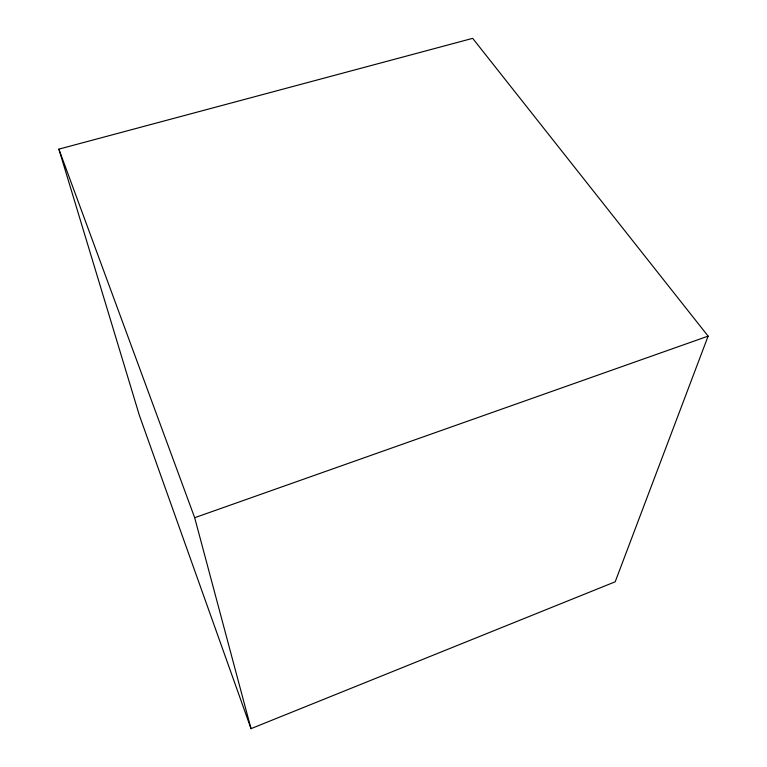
<?xml version="1.0" encoding="UTF-8"?>
<svg xmlns="http://www.w3.org/2000/svg" width="767" height="767" viewBox="0 0 767 767"><rect width="100%" height="100%" fill="white"/><g stroke="black" fill="none" stroke-linecap="round" stroke-linejoin="round"><path stroke-width="1.15" d="M708.123 336.128L615.192 581.798L251.02 728.65L139.431 415.522L58.877 149.143L472.673 38.35L708.123 336.128L194.684 517.715L251.02 728.65M58.877 149.143L194.684 517.715"/></g></svg>
